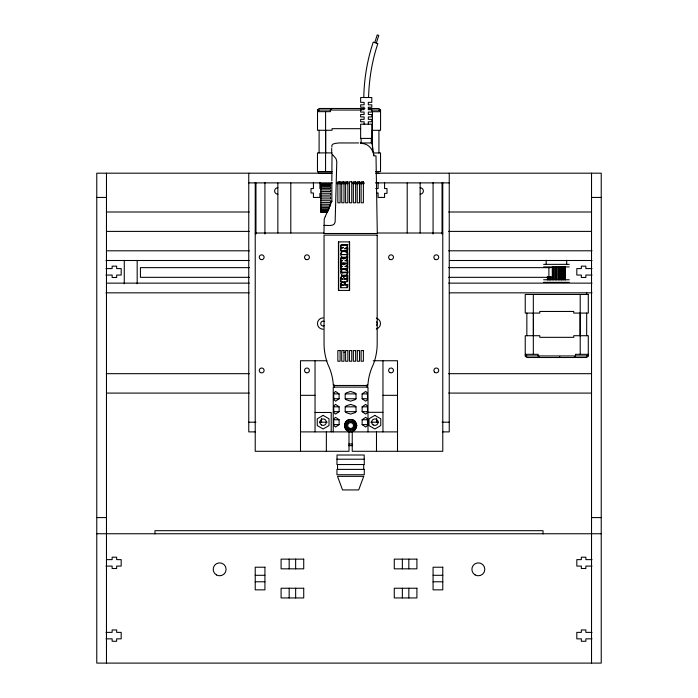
<?xml version="1.0" encoding="UTF-8"?>
<svg xmlns="http://www.w3.org/2000/svg" width="698" height="698" viewBox="0 0 698 698"><rect width="100%" height="100%" fill="white"/><g stroke="black" fill="none" stroke-linecap="round" stroke-linejoin="round"><path stroke-width="1.05" d="M332.1 173.156L319.091 173.148L317.468 171.525L317.485 152.906L332.039 152.914M364.958 108.504L319.134 108.469L317.52 110.031L317.503 130.273L332.056 130.282L332.056 128.668L360.7 128.685M319.091 152.906L319.117 130.273M325.556 171.534L325.6 111.654M325.678 152.914L325.687 130.273M372.357 145.402L372.366 130.308L380.558 130.317L380.558 110.075L378.953 108.513L369.059 108.504M372.462 150.785L372.488 111.689L380.558 111.689L378.953 110.075M378.927 152.949L378.944 130.317M340.833 278.546L340.729 281.73L341.898 281.879M368.561 97.589C369.05 79.258 372.008 60.979 377.845 43.581L373.221 42.116C367.305 59.941 364.112 78.665 363.798 97.45L365.01 97.519M340.833 284.356L340.807 287.707M341.348 252.24L340.72 255.311L342.099 257.326M341.348 270.231L340.72 273.302L342.099 275.317M347.176 256.105L347.805 253.034L346.426 251.018M347.063 274.218L347.892 271.766L346.958 269.227M340.746 278.546L341.898 275.867L343.093 275.483M367.139 384.677L367.078 387.102M333.696 393.89L333.827 392.948L335.564 391.465L339.106 393.89L339.106 398.741L335.564 401.167L333.827 399.684L333.696 393.89L339.106 393.89M333.696 406.821L333.827 405.878L335.564 404.395L339.106 406.821L339.106 411.672L335.564 414.097L333.827 412.623L333.696 406.821L339.106 406.821M333.696 419.76L333.827 418.817L335.564 417.334L339.106 419.76L339.106 424.611L335.564 427.036L333.827 425.553L333.696 419.76L339.106 419.76M367.532 398.741L367.41 399.684L365.673 401.167L362.122 398.741L362.122 393.89L365.673 391.465L367.41 392.948L367.532 398.741L362.122 398.741M367.532 411.672L367.41 412.623L365.673 414.097L362.122 411.672L362.122 406.821L365.673 404.395L367.41 405.878L367.532 411.672L362.122 411.672M367.532 424.611L367.41 425.553L365.673 427.036L362.122 424.611L362.122 419.76L365.673 417.334L367.41 418.817L367.532 424.611L362.122 424.611M342.369 272.935L346.182 272.56M346.191 272.761L345.318 272.168M342.413 272.168L341.68 272.543L342.413 272.935M340.72 253.845L340.842 253.208M340.72 271.836L341.052 270.658M347.805 254.5L347.464 255.677M347.674 273.127L347.805 272.49M344.55 276.216L347.133 276.26L347.133 278.537L344.585 278.563L344.245 279.279L347.133 279.279L347.133 281.73M340.833 283.702L341.226 282.891M341.052 283.231L340.729 287.707L347.22 287.707L347.22 286.922M340.816 277.647L341.278 276.652L342.474 276.26L343.486 276.539L343.791 277.612L344.498 276.321L343.634 275.544M374.765 42.604L377.217 34.9L378.761 35.389L376.301 43.093M341.497 252.118L341.88 251.454M341.497 270.109L341.88 269.445M325.172 216.764L324.238 218.945L323.942 233.498L377.295 233.498L376.004 155.89L373.936 155.89C373.491 151.274 370.725 146.772 366.581 144.626A24.308 24.308 0 0 0 360.936 143.186L360.316 142.95L372.121 142.95L373.735 155.078M325.277 216.52L331.847 201.155M341.758 282.105C341.462 282.795 346.068 282.114 344.559 285.255L347.133 285.255L347.133 287.707M346.636 256.89C349.358 253.2 344.681 249.814 341.305 252.24M346.636 274.881C349.358 271.19 344.681 267.805 341.305 270.231M345.205 393.89L346.121 392.948L350.614 391.465L355.116 392.948L356.024 393.89L356.024 398.741L355.116 399.684L350.614 401.167L346.121 399.684L345.205 398.741L345.205 393.89L356.024 393.89M345.205 406.821L346.121 405.878L350.614 404.395L355.116 405.878L356.024 406.821L356.024 411.672L355.116 412.623L350.614 414.097L346.121 412.623L345.205 411.672L345.205 406.821L356.024 406.821M586.678 355.954L588.283 354.331L575.361 354.331M319.134 110.031L317.52 111.645L330.451 111.654L330.276 110.04L332.065 108.478M588.283 355.954L586.678 357.516L526.85 357.516L525.245 355.954L525.236 335.712L539.79 335.712L539.79 337.335L573.747 337.335L573.747 335.712L588.292 335.712L588.283 355.954L525.245 355.954M573.747 357.516L575.536 355.954L575.536 354.331M341.837 251.454L346.461 251.018M341.837 269.445L345.955 268.983M344.655 275.85L346.06 275.483M341.305 248.523L342.578 247.406M347.22 250.032L347.22 250.818L340.772 250.818L340.772 248.776L343.652 247.406L340.772 247.406L340.772 245.356L347.176 245.356L347.22 247.502L347.709 244.57M342.299 275.579L341.54 276.513M347.22 247.502L344.262 248.776L347.176 248.776L347.176 250.818M346.33 257.178L342.055 257.326M346.33 275.169L342.055 275.317M344.14 258.181L347.752 256.89L347.22 259.935L344.838 260.686L347.176 261.174L347.22 265.685L347.752 264.9L347.752 260.389L346.653 260.145M347.22 265.685L344.838 266.427L347.176 266.915C347.77 269.89 346.374 268.843 347.752 268.512L347.709 266.13L346.653 265.886M344.14 263.923L345.981 263.259M347.22 259.935L347.176 257.667L343.599 258.967L340.772 258.103L340.772 260.162L342.517 260.686L340.772 261.192L340.772 263.556L343.643 262.666L346.95 263.495L343.599 264.708L340.772 263.853L340.772 265.903L342.517 266.427L340.772 266.933L340.772 269.297L343.643 268.407L347.22 269.297M341.305 260.406L341.305 261.035M341.305 266.147L341.305 266.776M357.245 350.571L359.514 350.571L359.514 361.232L357.245 361.232L357.35 350.571M342.308 281.73L347.22 281.73L347.22 280.945M358.641 142.95L339.263 142.95C336.567 143.343 330.704 143.029 331.847 147.208M332.012 154.921L331.847 180.948M331.567 173.191L96.769 173.191L96.769 663.1L601.231 663.1L601.231 173.191L376.239 173.191M248.758 182.885L332.292 182.885M337.012 182.885L348.101 182.885M352.682 182.885L364.251 182.885M375.411 182.885L449.242 182.885M330.555 183.504L320.853 183.504L320.853 212.349L327.318 212.349M337.117 183.696L347.901 183.696M352.856 183.696L364.068 183.696M320.853 183.74L330.555 183.74M320.853 184.246L330.555 184.246M320.853 184.953L330.555 184.953L330.555 185.921L320.853 185.921M320.853 187.038L330.555 187.038L330.555 188.416L320.853 188.416M321.516 188.547L319.893 188.547L319.893 182.405M375.681 188.547L378.107 188.547L378.107 182.405M320.853 189.873L330.555 189.873L330.555 191.557L320.853 191.557M376.484 192.997L378.107 192.997L378.107 197.438L384.572 197.438L384.572 193.398L386.997 193.398L386.997 188.547L384.572 188.547L384.572 182.405M320.853 193.259L330.555 193.259L330.555 195.126L320.853 195.126M321.516 193.398L319.893 193.398L319.893 197.438L313.428 197.438L313.428 192.997L311.003 192.997L311.003 188.547L313.428 188.547L313.428 182.405M320.853 196.958L330.555 196.958L330.555 198.895L320.853 198.895M96.769 197.438L106.471 197.438M591.529 197.438L601.231 197.438M320.853 200.719L330.555 200.719L330.555 202.595L320.853 202.595M320.853 204.296L330.555 204.296L330.555 205.203M320.853 205.98L330.555 205.98M320.853 207.437L329.482 207.437M320.853 208.807L329.482 208.807M320.853 209.932L328.4 209.932M320.853 210.901L328.4 210.901M320.853 211.607L327.318 211.607M106.576 212L249.308 212M448.692 212L591.424 212M320.853 212.113L327.318 212.113M323.916 225.41C327.205 225.026 334.106 227.086 335.127 222.182L336.794 161.526L336.008 158.664L331.69 153.63L331.69 148.447M106.576 231.396L249.308 231.396M448.692 231.396L591.424 231.396M255.224 233.01L323.916 233.01M377.348 233.01L442.776 233.01M347.752 244.57L341.305 244.57L341.348 245.356M346.06 247.991L347.752 247.991M340.772 248.776L340.807 250.818M347.176 250.032L347.752 250.032L347.709 247.991M106.471 250.8L249.308 250.8M448.692 250.8L592.017 250.8M341.305 258.269L341.348 257.326M340.772 260.162L340.807 258.103M105.983 260.502L249.221 260.502M449.521 260.502L592.017 260.502M340.772 261.192L340.807 263.556M341.863 263.225L344.175 263.923M341.348 263.39L341.305 264.01M340.772 263.853L340.807 265.903M543.62 264.359L569.245 264.359M347.709 266.13L346.705 265.903M340.772 266.933L340.807 269.297M543.62 266.933L569.245 266.933M249.352 267.639L140.429 267.639L140.429 277.333L249.352 277.333M448.683 267.639L551.202 267.639M105.983 268.582L112.134 268.582L112.134 266.165L116.653 266.165L116.653 268.582L121.182 268.582L121.182 275.056L116.653 275.056L116.653 277.481L112.134 277.481L112.134 275.056L105.983 275.056M592.017 268.582L585.866 268.582L585.866 266.165L581.347 266.165L581.347 268.582L576.818 268.582L576.818 275.056L581.347 275.056L581.347 277.481L585.866 277.481L585.866 275.056L592.017 275.056M342.369 272.168L345.362 272.168M345.981 275.483L347.752 275.483M344.097 275.754L344.271 276.504M448.683 277.333L551.202 277.333M347.133 277.752L347.752 277.752L347.674 275.483M347.133 278.493L347.752 278.493M543.62 279.758L569.245 279.758M347.133 280.945L347.752 280.945L347.674 278.493M340.729 281.73L340.807 279.994M543.62 282.332L569.245 282.332M106.471 283.135L249.308 283.135M448.692 283.135L592.017 283.135M347.752 284.47L345.091 284.47L345.048 283.091M347.133 286.922L347.752 286.922L347.674 284.47M105.983 292.837L249.221 292.837M449.521 292.837L592.017 292.837M326.891 360.744L300.498 360.744L300.498 451.292M373.247 360.744L397.502 360.744L397.502 451.292M106.576 373.683L249.308 373.683M448.692 373.683L591.424 373.683M106.576 393.087L249.308 393.087M448.692 393.087L591.424 393.087M362.122 393.89L367.532 393.89M300.498 395.321L315.042 395.321M382.958 395.321L397.502 395.321M333.696 398.741L339.106 398.741M345.205 398.741L356.024 398.741M362.122 406.821L367.532 406.821M333.696 411.672L339.106 411.672M345.205 411.672L356.024 411.672M367.863 412.317L382.958 412.317M315.042 412.483L331.218 412.483L331.218 431.888M362.122 419.76L367.532 419.76M248.758 422.185L255.965 422.185M319.571 422.185L327.205 422.185M370.795 422.185L378.429 422.185M442.035 422.185L449.242 422.185M333.696 424.611L339.106 424.611M255.294 431.888L248.758 431.888L248.758 173.191M300.498 431.888L397.502 431.888M442.707 431.888L449.242 431.888L449.242 173.191M348.817 444.015L352.42 444.015M348.572 445.629L352.656 445.629M336.951 459.214L364.277 459.214L364.277 464.545L336.951 464.545L337.038 455.009L364.199 455.009L364.199 459.214M96.769 517.584L106.471 517.584M591.529 517.584L601.231 517.584M96.769 533.752L601.231 533.752M106.471 559.621L112.134 559.621L112.134 557.196L116.653 557.196L116.653 559.621L121.182 559.621L121.182 566.087L116.653 566.087L116.653 568.512L112.134 568.512L112.134 566.087L105.983 566.087M592.017 559.621L585.866 559.621L585.866 557.196L581.347 557.196L581.347 559.621L576.818 559.621L576.818 566.087L581.347 566.087L581.347 568.512L585.866 568.512L585.866 566.087L592.017 566.087M255.224 575.3L264.926 575.3M433.074 575.3L442.776 575.3M255.224 581.774L264.926 581.774M433.074 581.774L442.776 581.774M105.983 632.379L112.134 632.379L112.134 629.954L116.653 629.954L116.653 632.379L121.182 632.379L121.182 638.845L116.653 638.845L116.653 641.27L112.134 641.27L112.134 638.845L105.983 638.845M592.017 632.379L585.866 632.379L585.866 629.954L581.347 629.954L581.347 632.379L576.818 632.379L576.818 638.845L581.347 638.845L581.347 641.27L585.866 641.27L585.866 638.845L592.017 638.845M317.52 110.031L361.381 110.066M371.362 110.066L380.558 110.075M373.299 152.949L380.541 152.949L380.532 171.568L375.541 171.568M317.468 171.525L332.1 171.542M375.681 173.183L378.909 173.191M343.992 352.333L345.606 352.368M343.015 275.483L343.721 275.544M341.305 257.326L344.175 258.181M346.81 251.158L347.456 251.847M539.79 357.516L538.001 355.954L538.175 354.331L525.245 354.331L526.85 355.954M344.507 281.835L345.021 282.516M344.751 282.097L345.17 284.47M334.098 384.677L334.159 387.102M315.034 360.744L315.042 431.888M591.529 173.191L591.529 663.1M586.678 292.837L586.678 294.46M586.678 313.079L586.678 335.712M580.213 294.46L580.213 354.331M580.108 313.079L580.108 335.712M566.697 260.258L566.697 264.359M565.363 266.933L565.432 279.758M565.223 266.933L565.223 279.758M565.031 266.933L565.031 279.758M564.15 266.933L564.019 279.758M563.591 266.933L563.591 279.758M562.728 266.933L562.728 279.758M561.907 266.933L561.907 279.758M561.716 266.933L561.716 279.758M561.288 266.933L561.288 279.758M560.538 266.933L560.538 279.758M559.796 356.547L559.796 357.516M559.238 266.933L559.238 279.758M559.124 266.933L559.124 279.758M558.4 266.933L558.4 279.758M557.859 266.933L557.859 279.758M556.428 266.933L556.428 279.758M556.027 266.933L556.027 279.758M555.276 266.933L555.276 279.758M555.006 266.933L555.006 279.758M553.619 266.933L553.619 279.758M552.973 266.933L552.973 279.758M552.284 266.933L552.327 279.758M551.15 276.556L551.15 279.758M550.338 276.556L550.338 279.758M550.137 276.556L550.137 279.758M549.797 276.556L549.797 279.758M549.317 276.556L549.317 279.758M548.898 267.639L548.898 277.333M548.436 276.556L548.436 279.758M548.113 276.556L548.113 279.758M547.502 276.556L547.502 279.758M547.433 276.556L547.433 279.758M546.168 260.258L546.168 264.359M543.027 533.918L543.027 530.681L154.973 530.681L154.973 533.918M533.429 313.079L533.429 335.712M533.324 294.46L533.324 354.331M526.85 313.079L526.85 335.712M442.776 182.405L442.776 451.292L352.237 451.292L352.237 431.888M442.035 182.885L442.035 234.013M433.074 182.405L433.074 234.013M420.144 182.972L420.144 232.975M408.827 559.133L408.827 568.835M408.827 588.24L408.827 597.942M407.204 182.972L407.204 232.975M402.353 559.133L402.353 568.835M402.353 588.24L402.353 597.942M382.958 360.744L382.958 431.888M376.484 418.303L376.484 422.185M376.484 431.888L376.484 451.292M371.31 138.422L371.31 142.95M368.317 124.2L368.317 121.775L371.798 121.775L371.798 119.349L368.317 119.349L368.317 116.924L371.798 116.924L371.798 114.498L368.317 114.498L368.317 112.073L371.798 112.073L371.798 109.647L368.317 109.647L368.317 107.222L371.798 107.222L371.798 104.796L368.317 104.796L368.317 102.37L371.798 102.37L371.798 97.519L360.639 97.519L360.639 102.37L364.12 102.37L364.12 104.796L360.639 104.796L360.639 107.222L364.12 107.222L364.12 109.647L360.639 109.647L360.639 112.073L364.12 112.073L364.12 114.498L360.639 114.498L360.639 116.924L364.12 116.924L364.12 119.349L360.639 119.349L360.639 121.775L364.12 121.775L364.12 124.2M367.994 431.888L367.994 387.102L333.234 387.102L333.234 431.888M363.71 464.545L363.71 469.396M361.128 138.422L361.128 142.95M349.375 241.901L349.375 290.412M349 431.888L349 451.292L255.224 451.292L255.224 182.405M347.22 277.752L347.22 278.493M340.807 245.356L340.807 247.406M338.678 241.901L338.678 290.412M337.518 464.545L337.518 469.396M331.847 182.562L331.847 201.696M330.555 183.373L330.555 184.359M326.367 431.888L326.367 451.292M321.516 418.303L321.516 422.185M295.647 559.133L295.647 568.835M295.647 588.24L295.647 597.942M290.796 182.972L290.796 232.975M289.173 559.133L289.173 568.835M289.173 588.24L289.173 597.942M277.856 182.972L277.856 232.975M264.926 182.405L264.926 234.013M255.965 182.885L255.965 234.013M137.174 260.371L137.174 283.772M124.27 260.371L124.27 283.772M106.471 173.191L106.471 663.1M324.343 325.652A2.426 2.426 0 0 1 320.705 323.558A2.426 2.426 0 0 1 324.343 321.455M376.588 321.839A2.426 2.426 0 0 1 376.588 325.268M420.144 187.736A3.237 3.237 0 0 1 423.372 190.973A3.237 3.237 0 0 1 420.144 194.21M277.856 194.21A3.237 3.237 0 0 1 274.628 190.973A3.237 3.237 0 0 1 277.856 187.736M376.335 318.087A5.663 5.663 0 0 1 376.335 329.02M323.13 329.212A5.663 5.663 0 0 1 317.468 323.558A5.663 5.663 0 0 1 323.13 317.895M343.46 285.072L341.819 285.255L342.352 284.479L343.46 285.072M341.846 278.921L343.25 279.279L343.006 278.581L341.846 278.921M344.681 423.991L344.681 427.167L346.269 429.924A6.221 6.169 -90 0 0 354.959 429.924L356.765 425.579L354.959 421.234A6.221 6.169 -90 0 0 346.287 421.234L344.681 423.991M346.225 254.569L341.715 254.552L346.225 254.569M363.71 476.35L358.702 489.935L342.535 489.935L337.518 476.35L363.71 476.35M323.13 415.397L317.25 418.791L317.25 425.579L323.13 428.973L329.011 425.579L329.011 418.791L323.13 415.397M374.87 415.397L368.989 418.791L368.989 425.579L374.87 428.973L380.75 425.579L380.75 418.791L374.87 415.397M371.798 124.2L360.639 124.2L360.639 138.422L371.798 138.422L371.798 124.2M340.109 181.759L337.841 181.759L337.841 202.778L340.109 202.778L340.109 181.759M343.992 181.759L341.723 181.759L341.723 202.778L343.992 202.778L343.992 181.759M347.866 181.759L345.606 181.759L345.606 202.778L347.866 202.778L347.866 181.759M351.748 181.759L349.489 181.759L349.489 202.778L351.748 202.778L351.748 181.759M355.631 181.759L353.363 181.759L353.363 202.778L355.631 202.778L355.631 181.759M359.514 181.759L357.245 181.759L357.245 202.778L359.514 202.778L359.514 181.759M363.388 181.759L361.128 181.759L361.128 202.778L363.388 202.778L363.388 181.759M377.19 235.113L324.046 235.113L324.046 343.442A58.868 58.868 0 0 0 327.929 364.461A55.631 55.631 0 0 1 333.339 385.479L367.89 385.479A55.631 55.631 0 0 1 373.308 364.461A58.868 58.868 0 0 0 377.19 343.442L377.19 235.113M349.593 241.901L338.443 241.901L338.443 290.412L349.593 290.412L349.593 241.901M588.292 294.46L525.236 294.46L525.236 313.079L539.79 313.079L539.79 311.456L573.747 311.456L573.747 313.079L588.292 313.079L588.292 294.46M340.109 350.571L337.841 350.571L337.841 361.232L340.109 361.232L340.109 350.571M343.992 350.571L341.723 350.571L341.723 361.232L343.992 361.232L343.992 350.571M347.866 350.571L345.606 350.571L345.606 361.232L347.866 361.232L347.866 350.571M351.748 350.571L349.489 350.571L349.489 361.232L351.748 361.232L351.748 350.571M355.631 350.571L353.363 350.571L353.363 361.232L355.631 361.232L355.631 350.571M363.388 350.571L361.128 350.571L361.128 361.232L363.388 361.232L363.388 350.571M364.277 469.396L336.951 469.396L336.951 474.736L364.277 474.736L364.277 469.396M303.726 559.133L281.093 559.133L281.093 568.835L303.726 568.835L303.726 559.133M416.907 559.133L394.274 559.133L394.274 568.835L416.907 568.835L416.907 559.133M264.926 567.221L255.224 567.221L255.224 589.854L264.926 589.854L264.926 567.221M442.776 567.221L433.074 567.221L433.074 589.854L442.776 589.854L442.776 567.221M303.726 588.24L281.093 588.24L281.093 597.942L303.726 597.942L303.726 588.24M416.907 588.24L394.274 588.24L394.274 597.942L416.907 597.942L416.907 588.24M216.415 574.925A6.465 6.465 0 0 0 226.117 569.324A6.465 6.465 0 0 0 216.415 563.722A6.465 6.465 0 0 0 216.415 574.925M475.111 574.925A6.465 6.465 0 0 0 484.813 569.324A6.465 6.465 0 0 0 475.111 563.722A6.465 6.465 0 0 0 475.111 574.925M389.824 259.368A2.426 2.426 0 0 0 393.463 257.265A2.426 2.426 0 0 0 389.824 255.163A2.426 2.426 0 0 0 389.824 259.368M434.592 372.156A2.426 2.426 0 0 0 438.649 371.074A2.426 2.426 0 0 0 435.683 368.099A2.426 2.426 0 0 0 434.592 372.156M260.476 259.368A2.426 2.426 0 0 0 264.114 257.265A2.426 2.426 0 0 0 260.476 255.163A2.426 2.426 0 0 0 260.476 259.368M435.098 259.368A2.426 2.426 0 0 0 438.737 257.265A2.426 2.426 0 0 0 435.098 255.163A2.426 2.426 0 0 0 435.098 259.368M389.824 372.549A2.426 2.426 0 0 0 393.463 370.446A2.426 2.426 0 0 0 389.824 368.343A2.426 2.426 0 0 0 389.824 372.549M305.75 372.549A2.426 2.426 0 0 0 309.389 370.446A2.426 2.426 0 0 0 305.75 368.343A2.426 2.426 0 0 0 305.75 372.549M305.75 259.368A2.426 2.426 0 0 0 309.389 257.265A2.426 2.426 0 0 0 305.75 255.163A2.426 2.426 0 0 0 305.75 259.368M260.476 372.549A2.426 2.426 0 0 0 264.114 370.446A2.426 2.426 0 0 0 260.476 368.343A2.426 2.426 0 0 0 260.476 372.549M373.256 424.986A3.237 3.237 0 0 0 378.107 422.185A3.237 3.237 0 0 0 373.256 419.385A3.237 3.237 0 0 0 373.256 424.986M321.516 424.986A3.237 3.237 0 0 0 326.367 422.185A3.237 3.237 0 0 0 321.516 419.385A3.237 3.237 0 0 0 321.516 424.986M347.543 430.902A6.142 6.142 0 0 0 356.765 425.579A6.142 6.142 0 0 0 347.543 420.257A6.142 6.142 0 0 0 347.543 430.902M348.189 429.776A4.851 4.851 0 0 0 355.465 425.579A4.851 4.851 0 0 0 348.189 421.383A4.851 4.851 0 0 0 348.189 429.776M349.166 428.101A2.914 2.914 0 0 0 353.528 425.579A2.914 2.914 0 0 0 349.166 423.058A2.914 2.914 0 0 0 349.166 428.101M348.599 429.078A4.04 4.04 0 0 0 354.663 425.579A4.04 4.04 0 0 0 348.599 422.081A4.04 4.04 0 0 0 348.599 429.078"/></g></svg>
